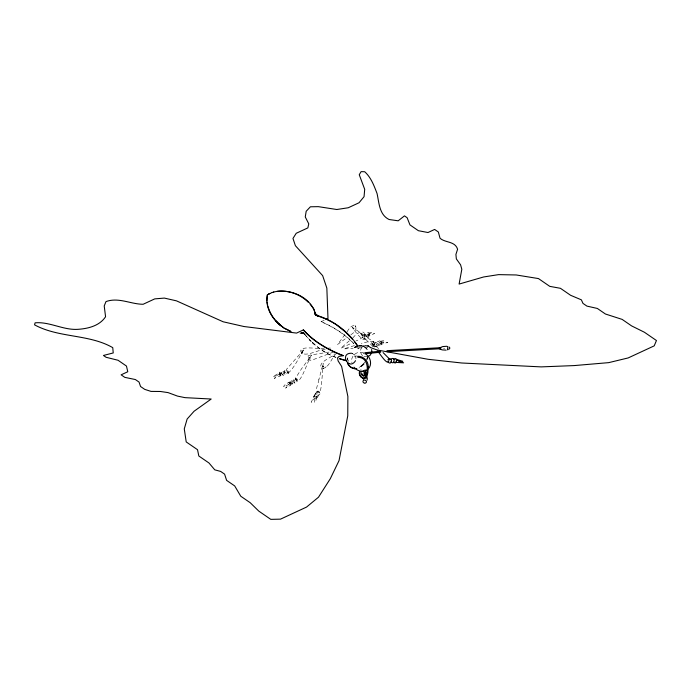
<?xml version="1.0" encoding="UTF-8"?>
<svg xmlns="http://www.w3.org/2000/svg" width="691" height="691" viewBox="0 0 691 691"><rect width="100%" height="100%" fill="white"/><g stroke="black" fill="none" stroke-linecap="round" stroke-linejoin="round"><path stroke-width="0.52" stroke-dasharray="3.46 2.59" d="M290.03 382.365L290.255 383.47L290.039 382.218M387.426 360.166L387.841 359.398M315.295 397.17L314.388 395.77L311.175 402.326L315.2 397.48M347.53 360.141L347.737 358.05M361.54 333.684L361.721 334.98L367.957 341.622M347.418 359.38L347.59 358.016M347.582 359.743L347.815 357.912M358.024 348.877L359.225 347.288M362.438 335.541L360.236 333.252L375.204 342.762L376.12 344.446L375.887 345.915L374.548 346.96L373.192 346.536M373.788 344.792L374.202 343.937L373.883 344.472M318.888 379.497C318.897 382.874 312.747 393.87 320.132 392.669L321.496 384.852L323.207 363.388L318.845 379.67M310.078 359.026L309.974 357.878L308.514 356.867C311.296 360.192 309.421 359.018 309.888 359.51M366.575 359.545L367.37 357.212M366.981 359.38L367.932 356.573M367.837 357.411L367.068 359.553M336.267 353.455C331.801 356.997 328.009 370.981 321.004 367.793C318.672 361.307 331.119 358.318 334.548 353.913M344.878 334.582L337.649 344.429L346.891 337.614M365.124 361.911L361.669 365.625M347.15 331.74C354.319 318.897 361.453 329.572 349.689 335.334M325.426 367.526L326.204 366.662M362.153 347.236C359.588 349.62 360.149 354.12 363.017 356.003M363.742 363.855L359.683 366.826L362.835 365.28M361.35 366.558L364.183 363.967M364.399 363.863L358.966 367.992M349.309 340.818L340.68 348.324L352.436 342.779M352.781 338.003C362.939 325.418 371.205 335.411 356.038 340.879M363.604 352.833L363.639 353.835M324.148 320.287L321.056 321.721A115.898 65.645 0.7 0 1 353.68 343.66M333.658 352.03L311.339 360.331L309.24 360.011L307.625 357.212L308.143 355.839L310.406 355.044L331.438 351.702M380.629 343.479C392.384 339.48 375.498 340.317 380.309 343.6M372.743 346.433C380.551 338.063 364.796 342.105 361.384 343.738M285.893 385.811C296.102 381.734 287.326 380.594 283.474 386.589L285.849 385.828M359.899 366.722L361.168 366.282M303.453 332.483L297.683 333.485M303.34 332.552L298.408 333.572M301.267 333.105L302.045 332.872M301.043 333.2L303.651 332.708L301.112 332.855L303.781 333.382L301.984 332.725L305.154 334.79L303.79 333.494L311.131 341.466M354.431 345.612L343.772 348.869L353.161 348.514M360.598 369.72L361.168 369.599M325.236 349.594C319.207 348.739 304.005 358.784 300.775 351.434C299.488 344.904 320.538 349.862 324.416 347.979M317.627 391.547C309.447 397.066 325.219 395.753 318.059 391.46M316.53 393.041C308.341 398.655 324.148 397.161 316.953 392.954M315.588 394.647C307.495 400.443 323.155 398.655 316.012 394.57M357.757 356.297C354.371 354.82 353.282 358.344 356.91 357.333M355.088 357.377L355.528 356.85L355.019 356.357M367.31 356.789L363.794 356.418L364.468 356.616M367.828 347.193L356.271 348.281M302.615 332.837L303.427 332.812M328.657 348.031L330.531 348.109M301.336 332.751L304.005 333.278L302.2 332.621L304.662 334.047M352.039 353.369L354.932 355.217L356.038 358.819M352.289 353.438L352.92 353.637M322.611 366.057C321.678 365.168 324.399 367.733 323.362 366.731M363.57 352.98C357.489 350.009 349.948 356.098 351.944 362.715M336.016 357.325C323.319 352.635 312.479 343.842 304.005 333.399M335.8 357.428C325.832 353.732 316.936 347.504 309.516 339.929M322.438 366.005L323.466 366.921M378.279 344.438C387.642 347.115 377.493 335.316 378.158 344.377M376.111 344.887C385.146 348.566 376.604 335.601 376.189 344.921M374.012 345.906C383.021 349.594 374.462 336.612 374.099 345.949M319.449 392.056L317.117 391.477L318.482 390.735L319.708 392.376L319.026 391.771M372.769 346.269L367.724 341.389M378.677 348.592L370.626 341.881L373.805 346.26M364.226 335.221L352.298 327.301C353.403 329.616 367.31 347.616 364.226 335.221L364.468 335.524M365.021 347.081L367.327 349.421M364.805 347.184L367.102 349.525M309.732 339.834L311.347 341.363M312.548 342.486L314.232 344.092M312.323 342.589L314.016 344.196M372.587 344.576L372.518 343.591L373.727 341.967L373.434 345.431L372.518 344.507M288.147 373.183C294.798 367.353 299.099 356.815 304.308 349.059L286.8 368.985L286.134 370.67L288.302 373.373L287.845 370.765L286.169 370.67L288.069 373.088M356.176 346.139L358.068 348.549M362.119 335.282L361.548 333.995M301.742 353.429L301.924 353.697M347.944 359.864L348.618 361.333M281.729 373.9L283.327 375.481L285.919 372.311L281.902 371.257L281.332 372.026L281.729 373.9L281.418 372.881M314.569 396.789L314.543 396.694M369.098 334.686L369.115 335.403L369.029 334.496M284.243 373.287L284.243 370.713L288.432 371.715L285.556 374.954L283.932 372.285M279.501 374.695L279.501 372.112L283.69 373.123L280.814 376.362L279.19 373.693M283.88 371.913L283.949 372.345M281.358 372.501L281.427 372.933M279.138 373.313L279.207 373.745M347.513 358.154L347.728 359.959M443.993 348.065L444.037 348.618L444.054 348.134M321.28 321.626A115.898 65.645 0.7 0 1 353.896 343.557M288.898 382.373C292.388 391.374 295.817 376.154 288.898 382.373M290.851 381.311C294.34 390.303 297.778 375.092 290.851 381.311M293.053 380.43C296.543 389.422 299.972 374.211 293.053 380.43M368.493 334.772L367.983 337.476L364.433 337.044L364.96 334.565L366.109 333.477L367.5 333.891L369.089 336.059L374.582 333.451L369.374 333.667L368.493 334.772M380.758 342.917L381.423 344.265L387.841 342.373L381.7 341.898L380.758 342.917M280.14 373.123L280.347 374.487L280.218 372.872L279.596 372.812L272.79 376.647C277.557 375.135 282.196 375.887 280.14 373.097M380.145 342.563L380.162 342.615M316.798 397.126C313.239 411.525 314.759 391.935 316.798 397.126M362.74 337.718C369.564 343.893 365.772 328.311 362.74 337.718M365.824 335.662C372.674 341.829 368.795 326.247 365.824 335.662M366.999 334.409L367.707 335.61L371.456 332.466L367.837 333.226L366.999 334.409M290.773 383.341L291.015 384.144L290.773 383.306M381.354 343.202C381.156 344.861 381.121 341.587 381.354 343.202M281.064 374.963L280.14 376.051L274.189 378.392C275.873 377.744 280.347 371.084 281.064 374.963M301.976 353.438C304.023 350.898 298.97 347.374 301.976 353.438M291.455 383.902L290.695 385.051L285.633 388.109C287.007 387.254 290.54 380.128 291.455 383.902M295.23 378.582C299.428 390.026 308.67 357.472 311.503 355.347L301.665 368.597L295.23 378.582M374.038 344.135L374.418 343.772L374.038 344.135M296.292 378.927L295.498 379.134L297.113 379.005L297.674 381.294L295.394 379.074L296.214 378.953M323.543 368.657L323.103 368.7L323.543 368.657M353.576 329.063L353.092 328.441L353.576 329.063M355.52 326.187L355.053 325.789L355.848 326.636L355.52 326.187"/><path stroke-width="1.04" d="M266.968 300.671L267.46 294.841M359.406 371.62C358.56 375.032 361.117 378.538 364.658 378.625M359.657 371.611C358.871 374.919 361.263 378.383 364.753 378.435M315.467 315.001C312.565 297.631 289.728 287.776 273.567 292.086M365.539 377.994L365.28 370.747M365.798 377.977L365.919 372.397L365.081 369.771M367.171 380.102C368.26 376.5 364.174 376.051 363.388 379.342M365.66 377.64C368.769 369.46 368.104 357.256 357.826 357.316M366.636 377.96L367.88 372.57L368.191 366.524M371.637 352.781L370.169 355.234L367.811 356.651M355.537 360.693C348.86 371.447 338.918 352.669 351.667 353.256M360.996 371.827L360.952 373.468M368.303 368.908C372.371 364.58 370.618 357.299 365.928 354.129M395.822 361.756L396.608 362.455L403.613 362.81L396.254 359.968M449.176 349.162L449.919 348.065L449.107 347.012M363.397 374.081L362.766 373.935M366.964 369.927C362.844 372.725 356.945 370.989 354.025 367.206M390.821 359.709C395.192 354.63 395.2 366.334 390.942 361.721M268.877 293.96L272.401 292.431M269.093 293.856L269.827 293.416L267.244 294.945C265.18 305.223 270.319 315.994 277.713 322.947M439.2 348.031L442.784 346.562L446.87 346.277M393.516 359.648C397.532 355.122 397.506 366.152 393.611 362.058M356.288 346.623L356.936 346.295M388.765 359.501C393.101 355.744 391.745 366.861 387.953 361.713M356.513 346.528L354.526 347.513L356.539 346.83M326.066 319.406L327.983 318.516L326.843 288.095L322.645 275.623L295.394 245.685L292.967 238.447L296.223 233.282L307.858 227.892L308.765 223.849L305.267 216.948L306.182 211.265L310.397 206.79L318.318 206.652L336.819 209.511L348.255 207.758L359.052 202.748L364.053 196.676L364.701 189.343L359.251 174.719L361.108 171.636L364.71 171.739C371.067 177.483 374.047 185.706 377.044 193.489C379.117 202.809 379.229 214.702 389.068 219.505L398.189 220.809L404.46 215.877L407.12 217.7L409.962 224.895L418.383 230.699L427.997 232.522L434.639 229.438L438.336 231.986L440.046 238.248C445.375 243.007 455.101 241.004 457.589 249.226L455.913 254.435L456.362 258.926L460.586 264.817L461.821 269.265L459.109 284.07L483.674 276.961L498.557 274.629L516.212 274.966L538.47 278.577L549.768 286.359L560.453 288.311L570.602 295.29L581.373 299.834L582.988 303.409L586.909 306.104L597.352 308.454L605.42 314.008L622.133 319.389L631.591 325.893L644.435 332.259L656.45 340.525L654.196 345.863L628.162 357.938L608.711 362.637L574.221 365.582L541.183 366.886L461.735 363L428.04 359.285L377.061 349.966L371.283 347.849M272.176 292.535L273.783 291.991M356.711 346.39L361.592 345.465M365.012 345.69L368.528 346.061L370.678 347.746M364.753 352.712L380.646 351.183M364.788 353.749L380.681 352.22M361.479 371.421L362.006 371.387M386.917 350.674L440.789 347.694M386.951 351.71L440.823 348.73M276.901 291.377C288.207 289.978 300.058 294.081 308.1 302.131M446.17 350.147L442.102 349.879L438.595 348.437M398.966 361.626L402.758 361.281L396.193 359.294M359.13 345.612L363.285 346.269M356.815 368.657C352.997 369.322 348.782 366.904 347.53 363.207M357.757 356.297C363.475 356.072 368.312 360.97 368.217 366.645M363.103 346.044L364.537 346.286M346.139 360.572L339.782 358.733M346.83 360.909L339.566 358.828M367.854 345.854L368.528 346.061M348.471 363.362L349.102 363.552M354.613 368.7C351.659 367.949 348.696 366.17 347.746 363.103M342.857 355.606L339.039 354.086A115.898 65.645 0.7 0 1 303.271 329.978M290.401 331.136L284.105 328.018M291.11 331.628L283.889 328.121L275.657 320.995M332.086 322.136L325.945 319L316.711 315.519L318.534 316.184L315.251 314.31L316.599 315.597L314.483 312.582L315.105 313.956M332.95 322.611L335.446 324.174M336.284 324.701L345.535 332.069L352.488 339.229M267.953 306.433C270.336 315.001 276.003 322.386 283.301 327.422M363.233 370.937L363.716 371.464M363.034 371.093L363.475 371.577M383.099 352.583L389.102 358.612M275.882 320.892L277.937 322.844M278.741 323.604L280.874 325.625M278.525 323.708L280.65 325.729M310.147 304.23L313.8 308.817M361.428 374.056C363.656 377.243 366.109 375.895 364.071 372.458M361.186 374.159C363.06 377.744 366.861 375.774 364.321 372.363M377.545 351.088C379.514 352.695 389.37 369.435 388.964 358.387M357.307 345.267C347.711 331.144 333.312 320.33 316.936 315.424L318.758 316.081L315.467 314.206L316.824 315.493L314.699 312.487L315.632 314.535L315.191 312.919M354.872 342.235L357.083 345.37M314.18 309.654L315.303 314.414M314.975 313.023L315.148 313.844M267.132 302.079L267.693 305.586M371.611 349.534L371.844 351.581M447.69 346.459L447.794 349.905L447.794 349.136M318.015 342.572A115.898 65.645 0.7 0 0 343.436 355.649L339.177 356.34L337.528 357.903L338.106 360.918L341.622 366.403L347.875 396.461L347.754 415.861L339.031 460.629L330.315 478.682L318.482 497.218L306.536 507.082L280.511 519.148L270.794 519.364L258.78 511.098L250.237 502.737L240.779 496.233L234.69 485.92L226.613 480.366L224.584 474.13L220.662 471.426L214.771 469.837L208.976 462.987L198.827 456L197.522 449.703L186.216 441.929L184.272 428.886L187.131 419.04L194.076 411.249L211.204 399.027L184.972 397.645L177.492 396.098L168.077 392.609L160.372 391.477L151.009 391.4L144.704 389.361L140.549 386.502L139.055 382.08L135.367 379.54L124.812 377.364L121.124 374.824L127.766 371.749L126.47 366.066L118.04 360.261L106.094 357.29L103.443 355.468L113.238 352.946L112.754 347.642C89.061 333.986 58.83 338.089 34.55 324.839L35.077 322.827C49.631 321.514 63.218 330.307 77.979 329.331C88.223 328.622 99.599 325.85 105.568 316.746L104.22 305.94L105.999 301.578C118.619 297.026 130.634 304.195 143.123 304.273L154.749 298.883L164.363 298.089L176.455 300.844L223.133 321.773L243.966 326.523L296.569 333.088L303.487 329.875A115.898 65.645 0.7 0 0 317.212 342.019M364.693 383.134A1.779 1.494 18.1 0 1 363.112 380.836A1.779 1.494 18.1 0 1 366.04 380.767A1.779 1.494 18.1 0 1 365.15 383.125"/></g></svg>
